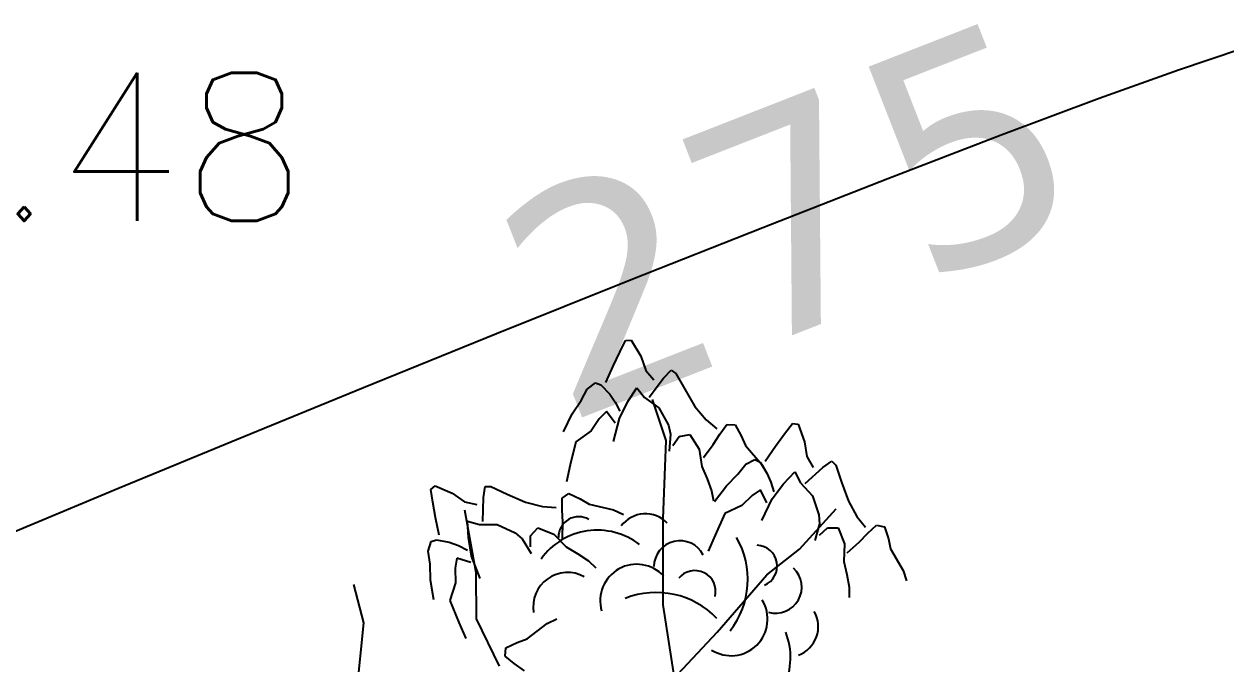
# Model space of a CAD drawing. Header units: millimetres. Extents: x 524954 to 526204, y 9523489 to 9524010.
# Drawn here: x 525845.68 to 525853.78, y 9523680.45 to 9523684.76 of the extents above; entities that cross this region are included whole.
import ezdxf
from ezdxf.enums import TextEntityAlignment as Align

# ---------------------------------------------------------------- set-up
doc = ezdxf.new("R2010")
doc.units = ezdxf.units.MM
doc.header["$PDMODE"] = 32
doc.header["$PDSIZE"] = 0.5
doc.linetypes.add('ACAD_ISO12W100', pattern=[21, 12, -3, 0, -3, 0, -3])
for name, color, linetype in [('Arbre', 34, 'ACAD_ISO12W100'), ('CN_05_00', 6, 'Continuous'), ('Cotation Courbes de niveau', 7, 'Continuous'), ('TopoAlt', 3, 'Continuous'), ('TOPOJIS', 7, 'Continuous')]:
    doc.layers.add(name, color=color, linetype=linetype)
doc.styles.add('Simplex 1.0', font='Simplex.shx', dxfattribs={"width": 0.99, "height": 1})
doc.styles.add('Verdana 1.0', font='verdana.ttf', dxfattribs={"width": 0.99, "height": 1})

# ---------------------------------------------------------------- blocks, each defined once
blk = doc.blocks.new('TCPOINT M')
at = {"color": 0}
blk.add_point((0, 0), dxfattribs=at)
at = {"layer": 'TopoAlt', "style": 'Simplex 1.0', "width": 0.99}
blk.add_attdef('ALT', (0.15, 0.15), '', height=1, dxfattribs=at)
blk = doc.blocks.new('v088')
at = {"color": 3, "linetype": 'Continuous'}
for p, q in [((-0.0239, 12.3184), (0.0161, 12.3965)), ((0.0161, 12.3965), (0.0546, 12.3999)), ((0.0546, 12.3999), (0.1184, 12.2906)), ((-0.0686, 12.2238), (-0.0239, 12.3184)), ((0.1184, 12.2906), (0.1522, 12.1952)), ((-0.1179, 12.1126), (-0.0686, 12.2238)), ((0.1522, 12.1952), (0.2074, 12.1313)), ((0.2717, 12.1435), (0.3242, 12.1966)), ((0.3242, 12.1966), (0.3557, 12.1751)), ((0.3557, 12.1751), (0.415, 12.0689)), ((-0.2428, 12.0693), (-0.1881, 12.111)), ((-0.1881, 12.111), (-0.1505, 12.0986)), ((-0.1505, 12.0986), (-0.0915, 12.0354)), ((0.1746, 12.0155), (0.2717, 12.1435)), ((-0.2828, 11.9912), (-0.2428, 12.0693)), ((-0.0915, 12.0354), (-0.0536, 11.98)), ((0.0317, 11.9844), (0.0922, 12.0781)), ((0.0922, 12.0781), (0.1437, 12.0135)), ((0.1437, 12.0135), (0.2395, 11.9416)), ((0.415, 12.0689), (0.4841, 11.9528)), ((-0.344, 11.9013), (-0.2828, 11.9912)), ((-0.0536, 11.98), (-0.0225, 11.9193)), ((-0.0252, 11.8718), (0.0317, 11.9844)), ((0.2395, 11.9416), (0.3048, 11.8248)), ((0.4841, 11.9528), (0.5601, 11.8616)), ((-0.4033, 11.7804), (-0.344, 11.9013)), ((-0.1618, 11.8694), (-0.2169, 11.7884)), ((-0.1123, 11.9179), (-0.1618, 11.8694)), ((-0.0542, 11.8389), (-0.1123, 11.9179)), ((-0.066, 11.7153), (-0.0252, 11.8718)), ((0.5601, 11.8616), (0.6304, 11.8005)), ((-0.2169, 11.7884), (-0.3202, 11.714)), ((0.3048, 11.8248), (0.32, 11.7651)), ((0.32, 11.7651), (0.3106, 11.6498)), ((0.378, 11.7487), (0.4498, 11.7623)), ((0.4498, 11.7623), (0.5114, 11.6644)), ((0.6075, 11.6944), (0.6527, 11.7656)), ((0.6527, 11.7656), (0.6994, 11.8293)), ((0.6994, 11.8293), (0.7544, 11.828)), ((0.7544, 11.828), (0.796, 11.7537)), ((1.027, 11.683), (1.0886, 11.7676)), ((1.0886, 11.7676), (1.1424, 11.8368)), ((1.1424, 11.8368), (1.1809, 11.833)), ((1.1809, 11.833), (1.2232, 11.7138)), ((-0.3202, 11.714), (-0.3572, 11.5582)), ((0.3344, 11.6895), (0.378, 11.7487)), ((0.5418, 11.6075), (0.6075, 11.6944)), ((0.796, 11.7537), (0.824, 11.6885)), ((0.824, 11.6885), (0.9344, 11.5607)), ((0.9578, 11.583), (1.027, 11.683)), ((1.2232, 11.7138), (1.2386, 11.6137)), ((0.5114, 11.6644), (0.5299, 11.5465)), ((1.2386, 11.6137), (1.2809, 11.5407)), ((-0.3572, 11.5582), (-0.3824, 11.4437)), ((0.5299, 11.5465), (0.5653, 11.4632)), ((0.7732, 11.4945), (0.827, 11.5637)), ((0.827, 11.5637), (0.8886, 11.5945)), ((0.8886, 11.5945), (0.9232, 11.5753)), ((0.9232, 11.5753), (0.9693, 11.5022)), ((0.9344, 11.5607), (0.97, 11.497)), ((1.2271, 11.433), (1.3463, 11.5407)), ((1.3463, 11.5407), (1.4079, 11.583)), ((1.4079, 11.583), (1.4348, 11.556)), ((1.4348, 11.556), (1.4733, 11.4406)), ((0.5653, 11.4632), (0.5962, 11.3829)), ((0.6962, 11.4176), (0.7732, 11.4945)), ((0.9693, 11.5022), (0.9963, 11.4406)), ((0.9963, 11.4406), (1.0155, 11.3753)), ((1.0809, 11.4291), (1.1578, 11.5099)), ((1.1578, 11.5099), (1.1963, 11.4368)), ((1.1963, 11.4368), (1.2771, 11.3483)), ((1.4733, 11.4406), (1.5194, 11.3137)), ((-1.2987, 11.3921), (-1.2695, 11.4174)), ((-1.2853, 11.3054), (-1.2987, 11.3921)), ((-1.2695, 11.4174), (-1.1537, 11.3664)), ((-1.1537, 11.3664), (-1.0704, 11.3089)), ((-0.9434, 11.3371), (-0.9319, 11.4109)), ((-0.9319, 11.4109), (-0.8938, 11.412)), ((-0.8938, 11.412), (-0.7835, 11.3608)), ((-0.7835, 11.3608), (-0.6595, 11.3072)), ((-0.4126, 11.3334), (-0.3673, 11.3647)), ((-0.3673, 11.3647), (-0.2901, 11.3288)), ((0.5962, 11.3829), (0.6091, 11.3149)), ((0.6155, 11.3099), (0.6962, 11.4176)), ((0.927, 11.3906), (0.8693, 11.3522)), ((0.9693, 11.3022), (0.927, 11.3906)), ((1.004, 11.3291), (1.0809, 11.4291)), ((-1.266, 11.2026), (-1.2853, 11.3054)), ((-1.0704, 11.3089), (-0.9882, 11.2895)), ((-0.9469, 11.1764), (-0.9434, 11.3371)), ((-0.6595, 11.3072), (-0.5444, 11.2779)), ((-0.5444, 11.2779), (-0.4516, 11.2697)), ((-0.4131, 11.2545), (-0.4126, 11.3334)), ((-0.2901, 11.3288), (-0.2291, 11.2925)), ((-0.2291, 11.2925), (-0.0648, 11.2537)), ((0.8001, 11.2829), (0.6847, 11.2291)), ((0.8693, 11.3522), (0.8001, 11.2829)), ((0.9347, 11.1829), (1.004, 11.3291)), ((1.2771, 11.3483), (1.3194, 11.2214)), ((1.5194, 11.3137), (1.5771, 11.2099)), ((-1.2408, 11.0836), (-1.266, 11.2026)), ((-0.4079, 11.1703), (-0.4131, 11.2545)), ((-0.0648, 11.2537), (0.0014, 11.223)), ((0.6847, 11.2291), (0.6193, 11.0829)), ((1.3194, 11.2214), (1.3232, 11.1598)), ((1.5771, 11.2099), (1.6348, 11.1368)), ((-1.0503, 11.1789), (-0.9708, 11.1567)), ((-1.0444, 11.0675), (-1.0503, 11.1789)), ((-0.9708, 11.1567), (-0.851, 11.1547)), ((-0.851, 11.1547), (-0.7296, 11.0984)), ((-0.6257, 11.0796), (-0.5755, 11.1328)), ((-0.5755, 11.1328), (-0.4682, 11.0896)), ((-0.4102, 11.0614), (-0.4079, 11.1703)), ((1.3232, 11.1598), (1.2925, 11.0483)), ((1.3232, 11.0829), (1.3771, 11.1329)), ((1.3771, 11.1329), (1.4502, 11.1329)), ((1.4502, 11.1329), (1.4925, 11.0252)), ((1.6502, 11.0983), (1.7079, 11.1522)), ((1.7079, 11.1522), (1.7617, 11.1406)), ((1.7617, 11.1406), (1.7887, 11.0598)), ((-1.3166, 10.9752), (-1.2967, 11.0411)), ((-1.2967, 11.0411), (-1.2589, 11.0531)), ((-1.2589, 11.0531), (-1.1741, 11.0365)), ((-1.1741, 11.0365), (-1.1109, 11.0139)), ((-1.0245, 10.9429), (-1.0444, 11.0675)), ((-0.7296, 11.0984), (-0.6822, 11.0589)), ((-0.6822, 11.0589), (-0.6222, 10.96)), ((-0.6263, 11.0061), (-0.6257, 11.0796)), ((-0.4682, 11.0896), (-0.3841, 11.005)), ((0.6193, 11.0829), (0.5731, 10.9752)), ((1.5117, 10.9637), (1.5925, 11.0368)), ((1.5925, 11.0368), (1.6502, 11.0983)), ((1.7887, 11.0598), (1.8041, 10.9906)), ((-1.3032, 10.8885), (-1.3166, 10.9752)), ((-1.1109, 11.0139), (-1.0501, 10.983)), ((-0.3841, 11.005), (-0.3065, 10.9583)), ((-0.3065, 10.9583), (-0.2344, 10.9114)), ((1.4925, 11.0252), (1.4886, 10.906)), ((1.8041, 10.9906), (1.8887, 10.8444)), ((-1.3, 10.7798), (-1.3032, 10.8885)), ((-1.122, 10.9292), (-1.1336, 10.8608)), ((-1.0286, 10.8992), (-1.122, 10.9292)), ((-0.9657, 10.7922), (-1.0245, 10.9429)), ((-0.2344, 10.9114), (-0.1841, 10.8638)), ((1.4886, 10.906), (1.5079, 10.8175)), ((-1.1336, 10.8608), (-1.1308, 10.7629)), ((1.5079, 10.8175), (1.5233, 10.7329)), ((1.8887, 10.8444), (1.9118, 10.7752)), ((-1.2771, 10.6471), (-1.3, 10.7798)), ((-1.1308, 10.7629), (-1.1708, 10.642)), ((1.5233, 10.7329), (1.5233, 10.6636)), ((-1.1708, 10.642), (-1.1094, 10.4942)), ((-1.1094, 10.4942), (-1.0628, 10.3867)), ((-0.648, 10.3846), (-0.514, 10.4875)), ((-0.514, 10.4875), (-0.4484, 10.5194)), ((-0.7146, 10.3603), (-0.648, 10.3846)), ((-0.7957, 10.2682), (-0.7912, 10.3231)), ((-0.7912, 10.3231), (-0.7146, 10.3603)), ((-0.7348, 10.218), (-0.7957, 10.2682)), ((-0.6662, 10.1688), (-0.7348, 10.218))]:
    blk.add_line(p, q, dxfattribs=at)
at = {"linetype": 'Continuous'}
for p, q in [((0.2897, 11.7219), (0.1969, 11.9998)), ((0.2697, 11.1929), (0.2897, 11.7219)), ((-0.9914, 10.8307), (-1.0686, 11.252)), ((0.2693, 10.6145), (0.2697, 11.1929)), ((1.1882, 10.9882), (1.4374, 11.2608)), ((0.9679, 10.8157), (1.1882, 10.9882)), ((-0.9911, 10.5198), (-0.9914, 10.8307)), ((0.6339, 10.4293), (0.9679, 10.8157)), ((-1.7492, 10.4915), (-1.8168, 10.7513)), ((0.3448, 10.1217), (0.2693, 10.6145)), ((-1.8059, 9.9306), (-1.7492, 10.4915)), ((-0.8352, 10.1996), (-0.9911, 10.5198)), ((0.3358, 10.1122), (0.6339, 10.4293))]:
    blk.add_line(p, q, dxfattribs=at)
at = {"color": 3, "linetype": 'Continuous'}
for centre, major_axis, start_param, end_param in [((-0.3005, 11.0717), (0.0964, 0.0964), 0.254619, 2.377018), ((0.1501, 11.0237), (0.1445, 0.1445), 6.263619, 7.998733), ((-0.1756, 10.6509), (0.3298, 0.3298), 0.12682, 1.733702), ((0.3829, 10.8698), (-0.1246, 0.1246), 4.396235, 7.060094), ((0.2754, 10.7857), (0.3995, 0.3995), 4.836335, 6.022049), ((0.8987, 10.8757), (0.099, 0.099), 4.31771, 7.031286), ((0.0911, 10.6412), (0.1741, 0.1741), 6.236163, 8.918901), ((-0.3757, 10.5998), (0.1641, 0.1641), 0.282297, 2.520721), ((0.4834, 10.7051), (-0.099, 0.099), 3.680741, 6.394318), ((1.0287, 10.7332), (-0.1246, 0.1246), 2.081137, 4.744996), ((0.2226, 10.1318), (-0.3995, 0.3995), 4.689978, 5.875693), ((0.7276, 10.5169), (-0.1741, 0.1741), 1.793126, 4.475865), ((1.1114, 10.4666), (-0.1445, 0.1445), 2.713295, 4.448408), ((0.6623, 10.2582), (-0.3298, 0.3298), 2.69514, 4.302022)]:
    blk.add_ellipse(centre, major_axis=major_axis, ratio=1, start_param=start_param, end_param=end_param, dxfattribs=at)

msp = doc.modelspace()

# ---------------------------------------------------------------- linework, layer by layer
at = {"layer": 'CN_05_00', "elevation": 275, "flags": 128}
msp.add_lwpolyline([(525845.6184, 9523681.342), (525846.3181, 9523681.6348), (525847.1081, 9523681.9616), (525847.9662, 9523682.3125), (525848.8634, 9523682.6758), (525849.7711, 9523683.0397), (525850.6604, 9523683.3921), (525851.5025, 9523683.7215), (525852.2687, 9523684.0158), (525852.93, 9523684.2632), (525853.4653, 9523684.4552), (525853.8838, 9523684.5962)], dxfattribs=at)

# ---------------------------------------------------------------- block references
at = {"layer": 'Arbre'}
msp.add_blockref('v088', (525849.718, 9523670.232), dxfattribs=at)
at = {"layer": 'TOPOJIS'}
ref = msp.add_blockref('TCPOINT M', (525842.8679, 9523683.3856, 275.48), dxfattribs=at)
ref.add_attrib('ALT', '275.48', (525842.9179, 9523683.4356, 275.48), dxfattribs={"layer": 'TopoAlt', "height": 1, "style": 'Simplex 1.0', "width": 0.99})

# ---------------------------------------------------------------- texts
at = {"layer": 'Cotation Courbes de niveau', "style": 'Verdana 1.0', "width": 0.99}
msp.add_text('275', height=1.5, rotation=21.35858, dxfattribs=at).set_placement((525850.8391, 9523683.462, 275), align=Align.MIDDLE_CENTER)

doc.saveas('drawing.dxf')
